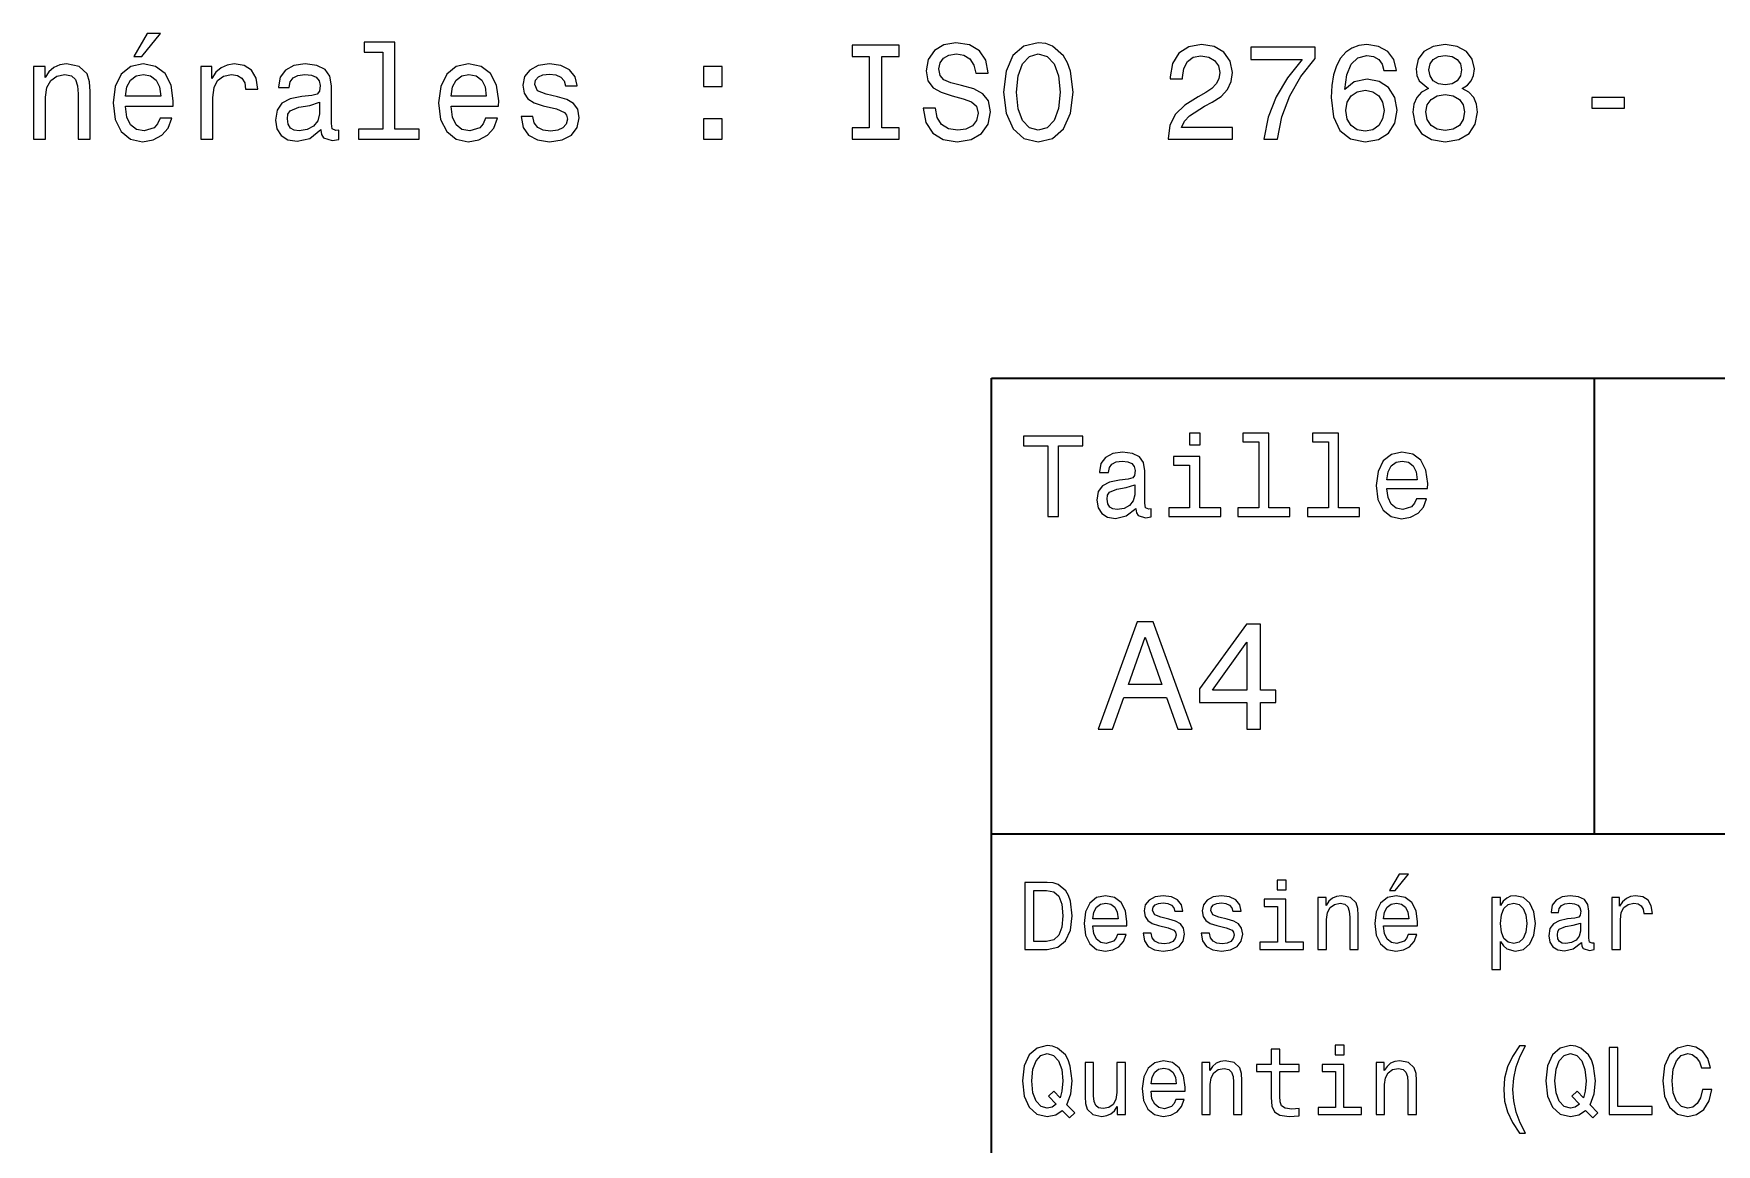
# Model space of a CAD drawing. Extents: x 0 to 297, y 0 to 210.
# Drawn here: x 61.3 to 124, y 41.4 to 82.8 of the extents above; entities that cross this region are included whole.
import ezdxf

# ---------------------------------------------------------------- set-up
doc = ezdxf.new("R2010")
doc.units = 0

msp = doc.modelspace()

# ---------------------------------------------------------------- linework, layer by layer
at = {"color": 7, "lineweight": 35}
for p, q in [((97, 10), (97, 70)), ((97, 70), (287, 70)), ((97, 53), (162, 53))]:
    msp.add_line(p, q, dxfattribs=at)
at = {"color": 7, "lineweight": 35, "ltscale": 0.425}
msp.add_line((119.5, 53), (119.5, 70), dxfattribs=at)
at = {"color": 7, "lineweight": 13}
for points in [[(65.005211, 81.991486), (65.302765, 81.991486), (66.003769, 82.848831), (65.509537, 82.848831)], [(74.299881, 82.162956), (74.299881, 79.288315), (73.387054, 79.288315), (73.387054, 78.915115), (75.651459, 78.915115), (75.651459, 79.288315), (74.743683, 79.288315), (74.743683, 82.536156), (73.603912, 82.536156), (73.603912, 82.162956)], [(92.445412, 79.338745), (91.799873, 79.338745), (91.799873, 78.915115), (93.554916, 78.915115), (93.554916, 79.338745), (92.909386, 79.338745), (92.909386, 81.991486), (93.554916, 81.991486), (93.554916, 82.415115), (91.799873, 82.415115), (91.799873, 81.991486), (92.445412, 81.991486)], [(94.916595, 80.070015), (94.457657, 80.070015), (94.558525, 79.535431), (94.810684, 79.142059), (95.199013, 78.905029), (95.723511, 78.819298), (96.242966, 78.899986), (96.631294, 79.121887), (96.87841, 79.469872), (96.969185, 79.928802), (96.893539, 80.342346), (96.681725, 80.609642), (96.338783, 80.786156), (95.879852, 80.917274), (95.486481, 81.0131), (95.229271, 81.124046), (95.083023, 81.285431), (95.037628, 81.537598), (95.083023, 81.764542), (95.214142, 81.936012), (95.415871, 82.052002), (95.693253, 82.092346), (95.97567, 82.041916), (96.197571, 81.905746), (96.343826, 81.678802), (96.414429, 81.37117), (96.873367, 81.37117), (96.873367, 81.381256), (96.792671, 81.855316), (96.555641, 82.208344), (96.182442, 82.430244), (95.678123, 82.50589), (95.224228, 82.430244), (94.871201, 82.21843), (94.644257, 81.890617), (94.563568, 81.466988), (94.629128, 81.088745), (94.82077, 80.831543), (95.123367, 80.660072), (95.536911, 80.528946), (95.945412, 80.412956), (96.253052, 80.302002), (96.439651, 80.140617), (96.505211, 79.878372), (96.444695, 79.611084), (96.288353, 79.409355), (96.051323, 79.283272), (95.743683, 79.242928), (95.400742, 79.298401), (95.138496, 79.459785), (94.972069, 79.722031)], [(97.453339, 80.665115), (97.544121, 79.878372), (97.806366, 79.298401), (98.214867, 78.940331), (98.749451, 78.819298), (99.278992, 78.940331), (99.692535, 79.298401), (99.949738, 79.878372), (100.045555, 80.665115), (99.949738, 81.446815), (99.838783, 81.764542), (99.692535, 82.026787), (99.278992, 82.384857), (99.026825, 82.475632), (98.749451, 82.510941), (98.209824, 82.384857), (97.801323, 82.03183), (97.544121, 81.451859)], [(103.59095, 78.915115), (105.996574, 78.915115), (105.996574, 79.348831), (104.095276, 79.348831), (104.201187, 79.585861), (104.382744, 79.782547), (104.942535, 80.140617), (105.240089, 80.291916), (105.572945, 80.508774), (105.809975, 80.760941), (105.946144, 81.058487), (105.996574, 81.396385), (105.910835, 81.820015), (105.673805, 82.15287), (105.310692, 82.364685), (104.841675, 82.440331), (104.357521, 82.354599), (103.989372, 82.117561), (103.752335, 81.739326), (103.671646, 81.240044), (103.671646, 81.169441), (104.130577, 81.169441), (104.130577, 81.209785), (104.175964, 81.552727), (104.312134, 81.804886), (104.528992, 81.96627), (104.81646, 82.021744), (105.108963, 81.971313), (105.325821, 81.84523), (105.467033, 81.648544), (105.517464, 81.401428), (105.482162, 81.169441), (105.386345, 80.972755), (105.22496, 80.801285), (105.003059, 80.649986), (104.705505, 80.488602), (104.211273, 80.175919), (103.863289, 79.843071), (103.656517, 79.439613), (103.59095, 78.930244)], [(107.156517, 78.915115), (107.665886, 78.915115), (107.832314, 79.747246), (108.124817, 80.523903), (108.538361, 81.245087), (109.077988, 81.920876), (109.077988, 82.33947), (106.677414, 82.33947), (106.677414, 81.880531), (108.593842, 81.880531), (108.039085, 81.199699), (107.620499, 80.488602), (107.327988, 79.732117)], [(112.103928, 81.472031), (112.00811, 81.880531), (111.786201, 82.183128), (111.443268, 82.374771), (110.999458, 82.440331), (110.701912, 82.405029), (110.444702, 82.309204), (110.217758, 82.15287), (110.026115, 81.930969), (109.874825, 81.653587), (109.76387, 81.315689), (109.693268, 80.917274), (109.673096, 80.46843), (109.753784, 79.752289), (110.0009, 79.232841), (110.399315, 78.920158), (110.943985, 78.814247), (111.433182, 78.905029), (111.806381, 79.142059), (112.048454, 79.515259), (112.134186, 79.989326), (112.048454, 80.46843), (111.816467, 80.836586), (111.458397, 81.068573), (111.014587, 81.149261), (110.535484, 81.048401), (110.177414, 80.760941), (110.253067, 81.315689), (110.414444, 81.714104), (110.661568, 81.951141), (111.004501, 82.03183), (111.256668, 81.991486), (111.448311, 81.885574), (111.574387, 81.709061), (111.639954, 81.472031)], [(113.304222, 80.801285), (113.047012, 80.660072), (112.870499, 80.463387), (112.759552, 80.21627), (112.724251, 79.918716), (112.804939, 79.469872), (113.036926, 79.121887), (113.415169, 78.899986), (113.929581, 78.814247), (114.438942, 78.899986), (114.817184, 79.121887), (115.049179, 79.469872), (115.134911, 79.918716), (115.094566, 80.21627), (114.988655, 80.463387), (114.807098, 80.660072), (114.554939, 80.801285), (114.756668, 80.922318), (114.897881, 81.088745), (114.983612, 81.290474), (115.01387, 81.537598), (114.933182, 81.89566), (114.721367, 82.183128), (114.378426, 82.369728), (113.929581, 82.440331), (113.475685, 82.369728), (113.132751, 82.183128), (112.915894, 81.89566), (112.84024, 81.537598), (112.865456, 81.290474), (112.951195, 81.088745)], [(61.273224, 78.915115), (61.717026, 78.915115), (61.717026, 80.478516), (61.762417, 80.836586), (61.908669, 81.098831), (62.135616, 81.260216), (62.43821, 81.320732), (62.680283, 81.270302), (62.831581, 81.134132), (62.90723, 80.907188), (62.932446, 80.604599), (62.932446, 78.915115), (63.376251, 78.915115), (63.376251, 80.695374), (63.356075, 81.053444), (63.265297, 81.350998), (62.967747, 81.623329), (62.503773, 81.719147), (62.246567, 81.683846), (62.029709, 81.588028), (61.843109, 81.426643), (61.696854, 81.209785), (61.696854, 81.623329), (61.273224, 81.623329)], [(64.697571, 80.140617), (66.472794, 80.140617), (66.477829, 80.347389), (66.397141, 80.927361), (66.17524, 81.361084), (65.822212, 81.623329), (65.353195, 81.719147), (64.894257, 81.618286), (64.541229, 81.335861), (64.314285, 80.87693), (64.233597, 80.271744), (64.30925, 79.651428), (64.536194, 79.197533), (64.884171, 78.915115), (65.338058, 78.819298), (65.731438, 78.884857), (66.054199, 79.056328), (66.291229, 79.328659), (66.427399, 79.691772), (65.98864, 79.691772), (65.897858, 79.490044), (65.766739, 79.338745), (65.393539, 79.217712), (65.106079, 79.273186), (64.889221, 79.449699), (64.748001, 79.73716), (64.697571, 80.125488)], [(67.511696, 78.915115), (67.955498, 78.915115), (67.955498, 80.463387), (68.000885, 80.836586), (68.137054, 81.103874), (68.358955, 81.265259), (68.656509, 81.320732), (68.87841, 81.285431), (69.04483, 81.18457), (69.145699, 81.0131), (69.181, 80.781113), (69.629852, 80.781113), (69.569336, 81.189613), (69.402908, 81.482117), (69.125526, 81.65863), (68.747284, 81.719147), (68.490082, 81.678802), (68.268173, 81.577942), (68.071487, 81.406471), (67.915154, 81.174484), (67.915154, 81.623329), (67.511696, 81.623329)], [(71.990082, 79.268143), (71.990082, 79.253014), (72.015297, 79.081543), (72.090942, 78.960503), (72.408669, 78.864685), (72.655785, 78.905029), (72.655785, 79.247971), (72.549881, 79.232841), (72.408669, 79.298401), (72.383453, 79.50013), (72.383453, 80.902145), (72.322937, 81.260216), (72.146423, 81.512375), (71.838783, 81.663673), (71.40506, 81.719147), (70.98143, 81.65863), (70.668755, 81.48716), (70.472069, 81.219872), (70.406509, 80.866844), (70.406509, 80.836586), (70.804916, 80.836586), (70.840225, 81.048401), (70.951172, 81.199699), (71.132736, 81.290474), (71.389938, 81.325775), (71.637054, 81.30056), (71.813568, 81.224915), (71.919479, 81.093788), (71.954773, 80.912231), (71.934601, 80.700417), (71.853912, 80.594513), (71.652184, 80.544075), (71.273941, 80.503731), (70.840225, 80.412956), (70.532585, 80.251572), (70.351028, 79.999413), (70.295555, 79.626213), (70.345993, 79.293358), (70.502327, 79.046242), (70.754486, 78.8899), (71.10247, 78.834427), (71.571487, 78.940331)], [(76.84166, 80.140617), (78.616882, 80.140617), (78.621918, 80.347389), (78.541229, 80.927361), (78.319328, 81.361084), (77.966301, 81.623329), (77.497284, 81.719147), (77.038345, 81.618286), (76.685318, 81.335861), (76.458374, 80.87693), (76.377686, 80.271744), (76.453339, 79.651428), (76.680283, 79.197533), (77.028259, 78.915115), (77.482147, 78.819298), (77.875526, 78.884857), (78.198288, 79.056328), (78.435318, 79.328659), (78.571487, 79.691772), (78.132729, 79.691772), (78.041946, 79.490044), (77.910828, 79.338745), (77.537628, 79.217712), (77.250168, 79.273186), (77.03331, 79.449699), (76.89209, 79.73716), (76.84166, 80.125488)], [(80.815727, 80.493645), (80.387054, 80.594513), (80.069328, 80.710503), (79.963425, 80.947533), (79.993683, 81.11396), (80.099586, 81.235001), (80.271057, 81.310646), (80.518173, 81.340904), (80.755203, 81.310646), (80.941803, 81.219872), (81.062843, 81.083702), (81.113281, 80.902145), (81.546997, 80.902145), (81.546997, 80.912231), (81.471344, 81.240044), (81.264572, 81.497246), (80.941803, 81.65863), (80.518173, 81.719147), (80.0895, 81.65863), (79.776825, 81.492203), (79.580139, 81.245087), (79.519615, 80.932404), (79.565002, 80.629814), (79.706215, 80.417999), (79.938202, 80.266701), (80.2761, 80.160789), (80.77034, 80.039757), (81.072929, 79.913673), (81.153625, 79.812813), (81.183884, 79.661514), (81.138489, 79.474915), (81.017456, 79.333702), (80.82077, 79.242928), (80.558517, 79.212669), (80.281143, 79.242928), (80.079414, 79.348831), (79.943253, 79.520302), (79.887772, 79.757332), (79.459099, 79.757332), (79.529701, 79.353874), (79.736473, 79.061371), (80.064285, 78.884857), (80.518173, 78.819298), (80.992233, 78.884857), (81.340225, 79.061371), (81.552032, 79.343788), (81.627686, 79.711945), (81.572205, 80.029671), (81.415871, 80.246529), (81.158661, 80.387741)], [(86.25737, 80.871887), (86.953331, 80.871887), (86.953331, 81.623329), (86.25737, 81.623329)], [(97.937492, 80.665115), (97.992966, 81.275345), (98.159393, 81.72419), (98.416595, 81.996529), (98.749451, 82.092346), (99.077255, 81.996529), (99.334465, 81.719147), (99.500893, 81.270302), (99.561409, 80.665115), (99.500893, 80.054886), (99.334465, 79.606041), (99.077255, 79.333702), (98.749451, 79.242928), (98.416595, 79.333702), (98.159393, 79.606041), (97.992966, 80.049843)], [(113.319351, 81.497246), (113.359695, 81.719147), (113.480728, 81.890617), (113.672371, 81.996529), (113.929581, 82.036873), (114.18174, 81.996529), (114.373383, 81.890617), (114.494423, 81.719147), (114.53981, 81.497246), (114.494423, 81.270302), (114.373383, 81.093788), (114.18174, 80.977798), (113.929581, 80.94249), (113.672371, 80.982841), (113.480728, 81.093788), (113.359695, 81.270302)], [(64.697571, 80.513817), (64.753052, 80.861801), (64.889221, 81.119003), (65.095993, 81.275345), (65.368324, 81.330818), (65.63562, 81.275345), (65.842392, 81.119003), (65.968468, 80.861801), (66.013855, 80.513817)], [(76.84166, 80.513817), (76.897141, 80.861801), (77.03331, 81.119003), (77.240082, 81.275345), (77.512413, 81.330818), (77.779709, 81.275345), (77.986481, 81.119003), (78.112556, 80.861801), (78.157944, 80.513817)], [(111.644997, 79.984283), (111.589516, 79.666557), (111.448311, 79.424484), (111.221359, 79.2631), (110.938942, 79.212669), (110.641396, 79.2631), (110.414444, 79.419441), (110.268196, 79.661514), (110.222801, 79.979233), (110.273239, 80.291916), (110.414444, 80.528946), (110.646439, 80.680244), (110.959114, 80.735718), (111.231453, 80.680244), (111.448311, 80.533989), (111.589516, 80.296959)], [(113.208397, 79.928802), (113.253784, 80.196098), (113.40004, 80.397827), (113.626984, 80.528946), (113.929581, 80.574341), (114.227127, 80.528946), (114.454079, 80.397827), (114.600327, 80.196098), (114.650764, 79.928802), (114.600327, 79.641342), (114.454079, 79.424484), (114.227127, 79.283272), (113.929581, 79.237885), (113.626984, 79.283272), (113.40004, 79.424484), (113.253784, 79.641342)], [(119.391403, 80.070015), (120.611862, 80.070015), (120.611862, 80.46843), (119.391403, 80.46843)], [(71.939651, 79.863243), (71.879128, 79.600998), (71.717743, 79.399261), (71.47567, 79.268143), (71.178116, 79.222755), (70.986481, 79.247971), (70.850311, 79.328659), (70.764572, 79.469872), (70.739365, 79.666557), (70.759537, 79.843071), (70.840225, 79.969147), (71.162994, 80.110359), (71.571487, 80.170876), (71.939651, 80.291916)], [(86.25737, 78.915115), (86.953331, 78.915115), (86.953331, 79.666557), (86.25737, 79.666557)], [(99.102303, 64.837173), (99.5, 64.837173), (99.5, 67.47406), (100.407784, 67.47406), (100.407784, 67.837173), (98.190201, 67.837173), (98.190201, 67.47406), (99.102303, 67.47406)], [(104.786743, 67.940918), (104.384727, 67.940918), (104.384727, 67.508644), (104.786743, 67.508644)], [(106.969742, 67.621033), (106.969742, 65.157059), (106.187317, 65.157059), (106.187317, 64.837173), (108.128242, 64.837173), (108.128242, 65.157059), (107.350143, 65.157059), (107.350143, 67.940918), (106.373199, 67.940918), (106.373199, 67.621033)], [(109.572044, 67.621033), (109.572044, 65.157059), (108.789627, 65.157059), (108.789627, 64.837173), (110.730545, 64.837173), (110.730545, 65.157059), (109.952454, 65.157059), (109.952454, 67.940918), (108.975502, 67.940918), (108.975502, 67.621033)], [(102.387611, 65.139771), (102.387611, 65.126801), (102.409225, 64.979828), (102.47406, 64.876076), (102.746399, 64.793945), (102.958214, 64.828529), (102.958214, 65.122475), (102.867432, 65.109505), (102.746399, 65.165703), (102.724785, 65.338615), (102.724785, 66.540344), (102.672913, 66.84726), (102.521614, 67.0634), (102.257927, 67.193085), (101.886169, 67.240631), (101.523056, 67.188759), (101.255043, 67.041786), (101.086456, 66.812675), (101.030258, 66.510086), (101.030258, 66.484146), (101.371758, 66.484146), (101.402016, 66.665703), (101.497116, 66.795387), (101.65274, 66.873199), (101.873199, 66.903458), (102.085014, 66.881844), (102.236313, 66.817001), (102.327087, 66.704605), (102.357346, 66.548988), (102.340057, 66.367432), (102.270897, 66.276657), (102.097984, 66.233429), (101.773773, 66.198845), (101.402016, 66.121033), (101.138329, 65.982704), (100.982712, 65.766571), (100.935158, 65.446686), (100.978386, 65.161385), (101.112389, 64.949562), (101.328529, 64.815559), (101.626801, 64.768013), (102.028816, 64.858788)], [(111.750717, 65.887604), (113.272339, 65.887604), (113.276657, 66.064842), (113.207497, 66.561958), (113.017288, 66.933716), (112.714699, 67.158501), (112.312683, 67.240631), (111.919312, 67.154175), (111.616714, 66.912102), (111.422188, 66.51873), (111.353027, 66), (111.41787, 65.4683), (111.612396, 65.079247), (111.91066, 64.837173), (112.299713, 64.755043), (112.636887, 64.811234), (112.913544, 64.958214), (113.116714, 65.191643), (113.233429, 65.502876), (112.857346, 65.502876), (112.779541, 65.329971), (112.667145, 65.200287), (112.34726, 65.096542), (112.100868, 65.144089), (111.914986, 65.295387), (111.793945, 65.541786), (111.750717, 65.874634)], [(104.773773, 65.157059), (104.773773, 67.080688), (103.796829, 67.080688), (103.796829, 66.756485), (104.393372, 66.756485), (104.393372, 65.157059), (103.615273, 65.157059), (103.615273, 64.837173), (105.560516, 64.837173), (105.560516, 65.157059)], [(111.750717, 66.207489), (111.798271, 66.50576), (111.914986, 66.726219), (112.092216, 66.860229), (112.325653, 66.907776), (112.554756, 66.860229), (112.731987, 66.726219), (112.840057, 66.50576), (112.878967, 66.207489)], [(102.344383, 65.649857), (102.292511, 65.425072), (102.154182, 65.252159), (101.946686, 65.139771), (101.691643, 65.100861), (101.527374, 65.122475), (101.41066, 65.191643), (101.337173, 65.312675), (101.315559, 65.481262), (101.332855, 65.632561), (101.402016, 65.740631), (101.678673, 65.861671), (102.028816, 65.913544), (102.344383, 66.017288)], [(100.982712, 56.9049), (101.51297, 56.9049), (101.933716, 58.080692), (103.530258, 58.080692), (103.951012, 56.9049), (104.492798, 56.9049), (103.028816, 60.910664), (102.440926, 60.910664)], [(102.118156, 58.570606), (102.734871, 60.334293), (103.351585, 58.570606)], [(106.521614, 56.9049), (107.040344, 56.9049), (107.040344, 57.896255), (107.610954, 57.896255), (107.610954, 58.357349), (107.040344, 58.357349), (107.040344, 60.818443), (106.515854, 60.818443), (104.763687, 58.403458), (104.763687, 57.896255), (106.521614, 57.896255)], [(105.247841, 58.357349), (106.521614, 60.149857), (106.521614, 58.357349)], [(111.84726, 50.88797), (112.059799, 50.88797), (112.560516, 51.500362), (112.207489, 51.500362)], [(99.080688, 51.190563), (98.248558, 51.190563), (98.248558, 48.690563), (99.080688, 48.690563), (99.473343, 48.769814), (99.765129, 49.011169), (99.945244, 49.40382), (100.010086, 49.940563), (99.952446, 50.488113), (99.880402, 50.70425), (99.779541, 50.877163), (99.487755, 51.111313), (99.296829, 51.168949)], [(99.055473, 50.891571), (99.329254, 50.837536), (99.516571, 50.671829), (99.628242, 50.376442), (99.664268, 49.940563), (99.624641, 49.519093), (99.51297, 49.223705), (99.322044, 49.047192), (99.055473, 48.989555), (98.583572, 48.989555), (98.583572, 50.891571)], [(107.992798, 51.27702), (107.657784, 51.27702), (107.657784, 50.916786), (107.992798, 50.916786)], [(100.784584, 49.565922), (102.052597, 49.565922), (102.056198, 49.713619), (101.998558, 50.127884), (101.840057, 50.437683), (101.587898, 50.625), (101.252884, 50.693443), (100.925072, 50.621399), (100.672913, 50.41967), (100.510803, 50.091862), (100.453171, 49.659584), (100.507202, 49.216499), (100.669312, 48.892292), (100.91787, 48.690563), (101.242073, 48.62212), (101.523056, 48.668949), (101.753601, 48.791428), (101.922913, 48.98595), (102.020172, 49.245319), (101.706772, 49.245319), (101.64193, 49.101227), (101.548271, 48.993156), (101.2817, 48.9067), (101.07637, 48.946327), (100.921471, 49.072407), (100.820602, 49.27774), (100.784584, 49.555115)], [(100.784584, 49.832493), (100.824211, 50.081055), (100.921471, 50.264771), (101.069168, 50.376442), (101.263687, 50.416069), (101.454613, 50.376442), (101.602303, 50.264771), (101.69236, 50.081055), (101.724785, 49.832493)], [(103.623199, 49.818085), (103.317001, 49.890129), (103.090057, 49.972984), (103.014412, 50.142292), (103.036026, 50.261169), (103.111671, 50.347622), (103.234146, 50.401657), (103.41066, 50.423271), (103.579971, 50.401657), (103.713257, 50.336815), (103.799713, 50.239555), (103.835732, 50.109871), (104.145531, 50.109871), (104.145531, 50.117077), (104.091499, 50.351227), (103.943802, 50.534943), (103.713257, 50.650219), (103.41066, 50.693443), (103.104469, 50.650219), (102.881126, 50.531342), (102.740631, 50.354828), (102.697403, 50.131485), (102.729828, 49.915348), (102.830688, 49.76405), (102.996399, 49.655983), (103.237755, 49.580334), (103.590775, 49.493877), (103.806915, 49.40382), (103.864555, 49.331772), (103.886169, 49.223705), (103.853745, 49.09042), (103.767288, 48.989555), (103.626801, 48.924713), (103.439484, 48.903099), (103.241356, 48.924713), (103.09726, 49.000362), (103, 49.122841), (102.960373, 49.292149), (102.654175, 49.292149), (102.704613, 49.003963), (102.852303, 48.795029), (103.086456, 48.668949), (103.41066, 48.62212), (103.749283, 48.668949), (103.997841, 48.795029), (104.149139, 48.996758), (104.203171, 49.259727), (104.163544, 49.486671), (104.051872, 49.641571), (103.868156, 49.742435)], [(105.791786, 49.818085), (105.485588, 49.890129), (105.258644, 49.972984), (105.182999, 50.142292), (105.204613, 50.261169), (105.280258, 50.347622), (105.40274, 50.401657), (105.579254, 50.423271), (105.748558, 50.401657), (105.881844, 50.336815), (105.9683, 50.239555), (106.004326, 50.109871), (106.314117, 50.109871), (106.314117, 50.117077), (106.260086, 50.351227), (106.112396, 50.534943), (105.881844, 50.650219), (105.579254, 50.693443), (105.273056, 50.650219), (105.049713, 50.531342), (104.909225, 50.354828), (104.865997, 50.131485), (104.898415, 49.915348), (104.999283, 49.76405), (105.164986, 49.655983), (105.406342, 49.580334), (105.759369, 49.493877), (105.975502, 49.40382), (106.033142, 49.331772), (106.054756, 49.223705), (106.022339, 49.09042), (105.935883, 48.989555), (105.795387, 48.924713), (105.60807, 48.903099), (105.409943, 48.924713), (105.265854, 49.000362), (105.168587, 49.122841), (105.12896, 49.292149), (104.822769, 49.292149), (104.873199, 49.003963), (105.020897, 48.795029), (105.255043, 48.668949), (105.579254, 48.62212), (105.91787, 48.668949), (106.166428, 48.795029), (106.317726, 48.996758), (106.371758, 49.259727), (106.33213, 49.486671), (106.220459, 49.641571), (106.036743, 49.742435)], [(107.981987, 48.957134), (107.981987, 50.560158), (107.16787, 50.560158), (107.16787, 50.289986), (107.664986, 50.289986), (107.664986, 48.957134), (107.016571, 48.957134), (107.016571, 48.690563), (108.637611, 48.690563), (108.637611, 48.957134)], [(109.181557, 48.690563), (109.498558, 48.690563), (109.498558, 49.807278), (109.530983, 50.063042), (109.635445, 50.250362), (109.797546, 50.365635), (110.013687, 50.408863), (110.1866, 50.372841), (110.29467, 50.275578), (110.348701, 50.113472), (110.366714, 49.897335), (110.366714, 48.690563), (110.683716, 48.690563), (110.683716, 49.962177), (110.669312, 50.217941), (110.604469, 50.430477), (110.39193, 50.625), (110.060516, 50.693443), (109.876801, 50.668228), (109.721901, 50.599785), (109.588615, 50.484512), (109.484146, 50.329613), (109.484146, 50.625), (109.181557, 50.625)], [(111.627518, 49.565922), (112.895531, 49.565922), (112.899132, 49.713619), (112.841499, 50.127884), (112.682999, 50.437683), (112.430832, 50.625), (112.095825, 50.693443), (111.768013, 50.621399), (111.515854, 50.41967), (111.353745, 50.091862), (111.296112, 49.659584), (111.350143, 49.216499), (111.512245, 48.892292), (111.760803, 48.690563), (112.085014, 48.62212), (112.365997, 48.668949), (112.596542, 48.791428), (112.765854, 48.98595), (112.863113, 49.245319), (112.549713, 49.245319), (112.484871, 49.101227), (112.391212, 48.993156), (112.124641, 48.9067), (111.919312, 48.946327), (111.764412, 49.072407), (111.663544, 49.27774), (111.627518, 49.555115)], [(111.627518, 49.832493), (111.667145, 50.081055), (111.764412, 50.264771), (111.912102, 50.376442), (112.106628, 50.416069), (112.297546, 50.376442), (112.445244, 50.264771), (112.535301, 50.081055), (112.567726, 49.832493)], [(115.986313, 50.326012), (115.986313, 50.625), (115.669312, 50.625), (115.669312, 47.941284), (115.986313, 47.941284), (115.986313, 48.98595), (116.097984, 48.816643), (116.22406, 48.704971), (116.541069, 48.62212), (116.843658, 48.690563), (117.081413, 48.895893), (117.236313, 49.2201), (117.293945, 49.659584), (117.236313, 50.095463), (117.081413, 50.41967), (116.843658, 50.621399), (116.541069, 50.693443), (116.368156, 50.671829), (116.220459, 50.603386), (116.094383, 50.488113)], [(116.48703, 48.9067), (116.274498, 48.953533), (116.119598, 49.097622), (116.022339, 49.331772), (115.989914, 49.659584), (116.022339, 49.983791), (116.119598, 50.217941), (116.274498, 50.358429), (116.48703, 50.408863), (116.681557, 50.358429), (116.836456, 50.21434), (116.933716, 49.98019), (116.969742, 49.659584), (116.933716, 49.335377), (116.836456, 49.097622), (116.681557, 48.953533)], [(119.005043, 48.942726), (119.005043, 48.931919), (119.023056, 48.809441), (119.077087, 48.722984), (119.304031, 48.654541), (119.480545, 48.683357), (119.480545, 48.928314), (119.4049, 48.917507), (119.304031, 48.96434), (119.286026, 49.108429), (119.286026, 50.109871), (119.242798, 50.365635), (119.116714, 50.54575), (118.896973, 50.65382), (118.587173, 50.693443), (118.284584, 50.650219), (118.061241, 50.52774), (117.920746, 50.336815), (117.873917, 50.084656), (117.873917, 50.063042), (118.158501, 50.063042), (118.183716, 50.21434), (118.26297, 50.322407), (118.392654, 50.387249), (118.57637, 50.412464), (118.752884, 50.394455), (118.878967, 50.34042), (118.954613, 50.246758), (118.979828, 50.117077), (118.965416, 49.965778), (118.907784, 49.890129), (118.763687, 49.854107), (118.493515, 49.825291), (118.183716, 49.760448), (117.963974, 49.645176), (117.834297, 49.465057), (117.79467, 49.19849), (117.830688, 48.960735), (117.942368, 48.784222), (118.122482, 48.67255), (118.37104, 48.632927), (118.706055, 48.708576)], [(120.143372, 48.690563), (120.460373, 48.690563), (120.460373, 49.796471), (120.492798, 50.063042), (120.590057, 50.253963), (120.748558, 50.369236), (120.961098, 50.408863), (121.119598, 50.383648), (121.238472, 50.3116), (121.310516, 50.189121), (121.335739, 50.023415), (121.656342, 50.023415), (121.613113, 50.315205), (121.49424, 50.524136), (121.296112, 50.650219), (121.02594, 50.693443), (120.842224, 50.664627), (120.683716, 50.592579), (120.543228, 50.4701), (120.431557, 50.304398), (120.431557, 50.625), (120.143372, 50.625)], [(118.969025, 49.367798), (118.925797, 49.180477), (118.810516, 49.036385), (118.637611, 48.942726), (118.425072, 48.910305), (118.288185, 48.928314), (118.190926, 48.98595), (118.129684, 49.086815), (118.111671, 49.227306), (118.126083, 49.353386), (118.183716, 49.443443), (118.414268, 49.544312), (118.706055, 49.587536), (118.969025, 49.673992)], [(99.642654, 42.685879), (99.916428, 42.401295), (100.107346, 42.592216), (99.811958, 42.894814), (99.963257, 43.305473), (100.010086, 43.780979), (99.941643, 44.339336), (99.862389, 44.56628), (99.757927, 44.753601), (99.46254, 45.009365), (99.282417, 45.074207), (99.084297, 45.099422), (98.702446, 45.009365), (98.41066, 44.757202), (98.223343, 44.342937), (98.158501, 43.780979), (98.223343, 43.219021), (98.407059, 42.804756), (98.698845, 42.548992), (99.084297, 42.462536), (99.397697, 42.520172)], [(99.415703, 42.916428), (99.260803, 42.801151), (99.084297, 42.765129), (98.850143, 42.829971), (98.666428, 43.024494), (98.543945, 43.341499), (98.504326, 43.780979), (98.543945, 44.216858), (98.662827, 44.537464), (98.846542, 44.731987), (99.084297, 44.80043), (99.318443, 44.731987), (99.502159, 44.533859), (99.62104, 44.213257), (99.664268, 43.780979), (99.631844, 43.406338), (99.5634, 43.150578), (99.329254, 43.395531), (99.134727, 43.211815)], [(107.438042, 44.130402), (107.438042, 43.161381), (107.459656, 42.84798), (107.560516, 42.631844), (107.762245, 42.505764), (108.104469, 42.462536), (108.479111, 42.480545), (108.479111, 42.754322), (108.20533, 42.732708), (107.956772, 42.761528), (107.823486, 42.851585), (107.765854, 43.00288), (107.755043, 43.215416), (107.755043, 44.130402), (108.479111, 44.130402), (108.479111, 44.400574), (107.755043, 44.400574), (107.755043, 44.966137), (107.438042, 44.966137), (107.438042, 44.400574), (106.890488, 44.400574), (106.890488, 44.130402)], [(110.161385, 45.117435), (109.82637, 45.117435), (109.82637, 44.757202), (110.161385, 44.757202)], [(116.695969, 41.835735), (116.922913, 41.835735), (116.717575, 42.217579), (116.573486, 42.617435), (116.483429, 43.038906), (116.454613, 43.463978), (116.483429, 43.88905), (116.573486, 44.306915), (116.717575, 44.710373), (116.922913, 45.092216), (116.695969, 45.092216), (116.432999, 44.695965), (116.249283, 44.303314), (116.141212, 43.892651), (116.108788, 43.463978), (116.141212, 43.0317), (116.249283, 42.624638), (116.432999, 42.231987)], [(119.159943, 42.685879), (119.433716, 42.401295), (119.624641, 42.592216), (119.329254, 42.894814), (119.480545, 43.305473), (119.527374, 43.780979), (119.458939, 44.339336), (119.379684, 44.56628), (119.275215, 44.753601), (118.979828, 45.009365), (118.799713, 45.074207), (118.601585, 45.099422), (118.219742, 45.009365), (117.927956, 44.757202), (117.740631, 44.342937), (117.675797, 43.780979), (117.740631, 43.219021), (117.924355, 42.804756), (118.216141, 42.548992), (118.601585, 42.462536), (118.914986, 42.520172)], [(118.932999, 42.916428), (118.778099, 42.801151), (118.601585, 42.765129), (118.367432, 42.829971), (118.183716, 43.024494), (118.061241, 43.341499), (118.021614, 43.780979), (118.061241, 44.216858), (118.180115, 44.537464), (118.363831, 44.731987), (118.601585, 44.80043), (118.835739, 44.731987), (119.019455, 44.533859), (119.138329, 44.213257), (119.181557, 43.780979), (119.149139, 43.406338), (119.080688, 43.150578), (118.846542, 43.395531), (118.652016, 43.211815)], [(120.03891, 42.530979), (121.645538, 42.530979), (121.645538, 42.833572), (120.370316, 42.833572), (120.370316, 45.030979), (120.03891, 45.030979)], [(123.522339, 43.460373), (123.450287, 43.15778), (123.331413, 42.941643), (123.16571, 42.808357), (122.971184, 42.765129), (122.73703, 42.829971), (122.553314, 43.024494), (122.43084, 43.341499), (122.391212, 43.780979), (122.43084, 44.216858), (122.549713, 44.537464), (122.733429, 44.731987), (122.971184, 44.80043), (123.144096, 44.764408), (123.291794, 44.663544), (123.407059, 44.501442), (123.486313, 44.278099), (123.828537, 44.278099), (123.720459, 44.620316), (123.533142, 44.879681), (123.277382, 45.041786), (122.971184, 45.099422), (122.58934, 45.009365), (122.297554, 44.757202), (122.110229, 44.342937), (122.045395, 43.780979), (122.110229, 43.219021), (122.297554, 42.804756), (122.58934, 42.548992), (122.971184, 42.462536), (123.306198, 42.530979), (123.57637, 42.721901), (123.767296, 43.035301), (123.868156, 43.460373)], [(101.998558, 44.465416), (101.681557, 44.465416), (101.681557, 43.348701), (101.645531, 43.089336), (101.541069, 42.902016), (101.37896, 42.786743), (101.166428, 42.750721), (100.997116, 42.779537), (100.889046, 42.865993), (100.827812, 43.013687), (100.8134, 43.222622), (100.8134, 44.465416), (100.496399, 44.465416), (100.496399, 43.193802), (100.507202, 42.938038), (100.575645, 42.725502), (100.784584, 42.530979), (101.119598, 42.462536), (101.299713, 42.487751), (101.454613, 42.552593), (101.587898, 42.664265), (101.695969, 42.826366), (101.695969, 42.530979), (101.998558, 42.530979)], [(102.953171, 43.406338), (104.221184, 43.406338), (104.224785, 43.554035), (104.167145, 43.9683), (104.008644, 44.278099), (103.756485, 44.465416), (103.421471, 44.533859), (103.093658, 44.461815), (102.841499, 44.260086), (102.679398, 43.932278), (102.621758, 43.5), (102.675797, 43.056915), (102.837898, 42.732708), (103.086456, 42.530979), (103.41066, 42.462536), (103.691643, 42.509365), (103.922188, 42.631844), (104.091499, 42.826366), (104.188759, 43.085735), (103.875359, 43.085735), (103.810516, 42.941643), (103.716858, 42.833572), (103.450287, 42.747116), (103.244957, 42.786743), (103.090057, 42.912823), (102.989197, 43.118156), (102.953171, 43.395531)], [(102.953171, 43.672909), (102.992798, 43.921471), (103.090057, 44.105186), (103.237755, 44.216858), (103.432274, 44.256485), (103.623199, 44.216858), (103.770897, 44.105186), (103.860954, 43.921471), (103.893372, 43.672909)], [(104.844383, 42.530979), (105.161385, 42.530979), (105.161385, 43.647694), (105.193802, 43.903458), (105.298271, 44.090778), (105.460373, 44.206051), (105.676514, 44.249279), (105.849426, 44.213257), (105.957497, 44.115993), (106.011528, 43.953888), (106.029541, 43.737751), (106.029541, 42.530979), (106.346542, 42.530979), (106.346542, 43.802593), (106.33213, 44.058357), (106.267288, 44.270893), (106.054756, 44.465416), (105.723343, 44.533859), (105.539627, 44.508644), (105.384727, 44.440201), (105.251442, 44.324928), (105.146973, 44.170029), (105.146973, 44.465416), (104.844383, 44.465416)], [(110.150574, 42.79755), (110.150574, 44.400574), (109.336456, 44.400574), (109.336456, 44.130402), (109.833572, 44.130402), (109.833572, 42.79755), (109.185158, 42.79755), (109.185158, 42.530979), (110.806198, 42.530979), (110.806198, 42.79755)], [(111.350143, 42.530979), (111.667145, 42.530979), (111.667145, 43.647694), (111.69957, 43.903458), (111.804031, 44.090778), (111.966141, 44.206051), (112.182274, 44.249279), (112.355186, 44.213257), (112.463257, 44.115993), (112.517288, 43.953888), (112.535301, 43.737751), (112.535301, 42.530979), (112.852303, 42.530979), (112.852303, 43.802593), (112.837898, 44.058357), (112.773056, 44.270893), (112.560516, 44.465416), (112.229103, 44.533859), (112.045387, 44.508644), (111.890488, 44.440201), (111.757202, 44.324928), (111.65274, 44.170029), (111.65274, 44.465416), (111.350143, 44.465416)]]:
    msp.add_lwpolyline(points, close=True, dxfattribs=at)

doc.saveas('drawing.dxf')
